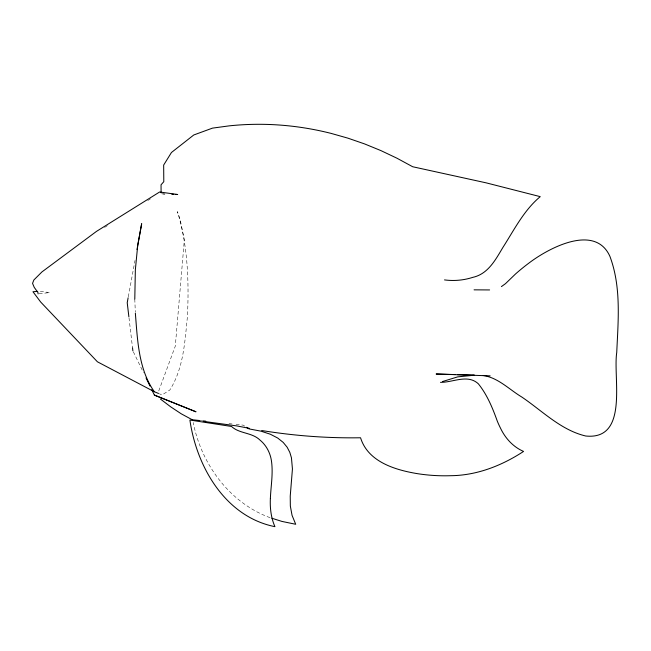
<?xml version="1.0" encoding="UTF-8"?>
<svg xmlns="http://www.w3.org/2000/svg" width="651" height="651" viewBox="0 0 651 651"><rect width="100%" height="100%" fill="white"/><g stroke="black" fill="none" stroke-linecap="round" stroke-linejoin="round"><path stroke-width="0.49" stroke-dasharray="3.25 2.44" d="M128.312 296.807L135.026 260.424M158.754 390.95L175.298 346.12L184.347 239.893L180.124 219.379L177.414 211.632C187.846 245.508 189.059 281.265 187.447 316.427C184.851 341.393 183.655 368.254 169.805 390.03L163.198 394.221L162.107 393.782L161.025 394.465L159.357 393.79M104.599 227.411L108.05 225.254M147.753 200.508L151.203 198.36M39.101 293.764L49.81 292.568L40.216 291.42M165.012 193.974L161.106 193.811L164.776 194.136M199.711 420.53L201.729 420.749M229.022 423.646L232.049 423.964M236.093 424.395L243.173 425.152L244.849 426.226M270.051 517.667C229.616 502.865 201.273 464.073 193.257 422.54M133.317 351.752L143.407 372.527M128.988 317.753L132.527 347.846M134.79 299.102L135.31 312.154"/><path stroke-width="0.98" d="M137.019 249.553L141.674 223.667L137.743 245.093L135.351 269.791L134.79 299.102M128.125 297.792L127.222 302.715L128.874 316.752M501.425 286.595L505.477 283.673L515.559 273.949A292.755 222.064 83.6 0 1 528.864 263.126C548.5 248.161 594.949 223.155 609.897 256.331C621.412 286.985 618.173 320.528 616.733 352.525C612.86 377.816 629.102 440.41 585.729 436.007C560.918 430.148 542.34 410.919 521.842 397.061C509.416 389.632 498.129 377.67 483.286 375.521M442.493 381.551L457.726 376.864L473.79 375.269M489.617 289.939L474.066 289.841M37.725 291.396L32.957 291.729L40.704 302.056L97.414 361.793L154.36 391.756L158.527 393.448M455.358 374.585L436.121 374.008L490.138 375.863M457.384 374.642L474.603 375.163M171.84 194.258L173.784 194.34M175.737 194.421L177.69 194.503L159.609 191.996L96.503 231.374L41.916 271.939L33.86 279.987L32.55 283.372L34.243 287.376L37.896 292.429L38.132 293.878M192.631 419.781L199.711 420.53M202.738 420.855L205.773 421.173M440.475 382.34C452.827 382.56 467.638 373.837 478.347 383.813C487.176 394.766 492.636 408.112 497.34 421.254A82.164 62.325 83.6 0 0 500.497 428.146C505.257 438.253 513.183 446.968 523.567 451.428C501.88 465.62 476.914 475.466 450.704 475.702A301.372 228.599 83.6 0 1 417.104 473.611C394.945 469.892 367.929 461.754 360.556 437.765C327.477 438.302 294.366 435.82 261.718 430.514M203.95 421.417L236.94 425.933L249.333 428.358M154.377 395.1L195.861 411.757L154.377 395.1L151.74 389.68M271.882 518.245L281.973 521.427L295.709 524.275L292.055 515.348L290.338 506.047L290.232 496.143L292.437 468.932L291.436 457.767L289.817 452.372L287.148 447.221L283.193 442.403L277.7 438.033L270.377 434.241L260.937 431.149L249.064 428.911L246.534 427.3M192.395 419.83L181.287 413.833L170.676 406.818L160.398 399.014M154.36 391.756C138.394 369.182 137.532 339.806 135.351 313.155M146.044 377.938L149.99 386.067M132.527 347.846L132.877 350.848M161.098 192.81L161.049 184.786L163.792 181.702L163.67 165.053L171.449 152.497L193.778 134.977L212.486 128.125L229.242 125.855A492.628 373.674 83.6 0 1 331.147 133.406L347.919 138.158L364.503 143.887L380.859 150.576L396.931 158.201L412.685 166.746L486.077 182.833L540.24 196.643C523.892 210.289 514.249 229.722 502.963 247.347C495.606 259.594 488.185 273.99 472.781 277.359A111.524 84.597 83.6 0 1 444.503 279.906M270.377 498.422C269.896 508.016 271.028 517.814 274.925 526.667C225.303 516.707 196.602 466.767 189.897 420.05L231.528 426.47C239.405 433.859 251.978 432.272 259.977 440.068C266.096 445.081 269.986 452.331 271.321 460.086C273.379 472.829 270.906 485.662 270.377 498.422"/></g></svg>
